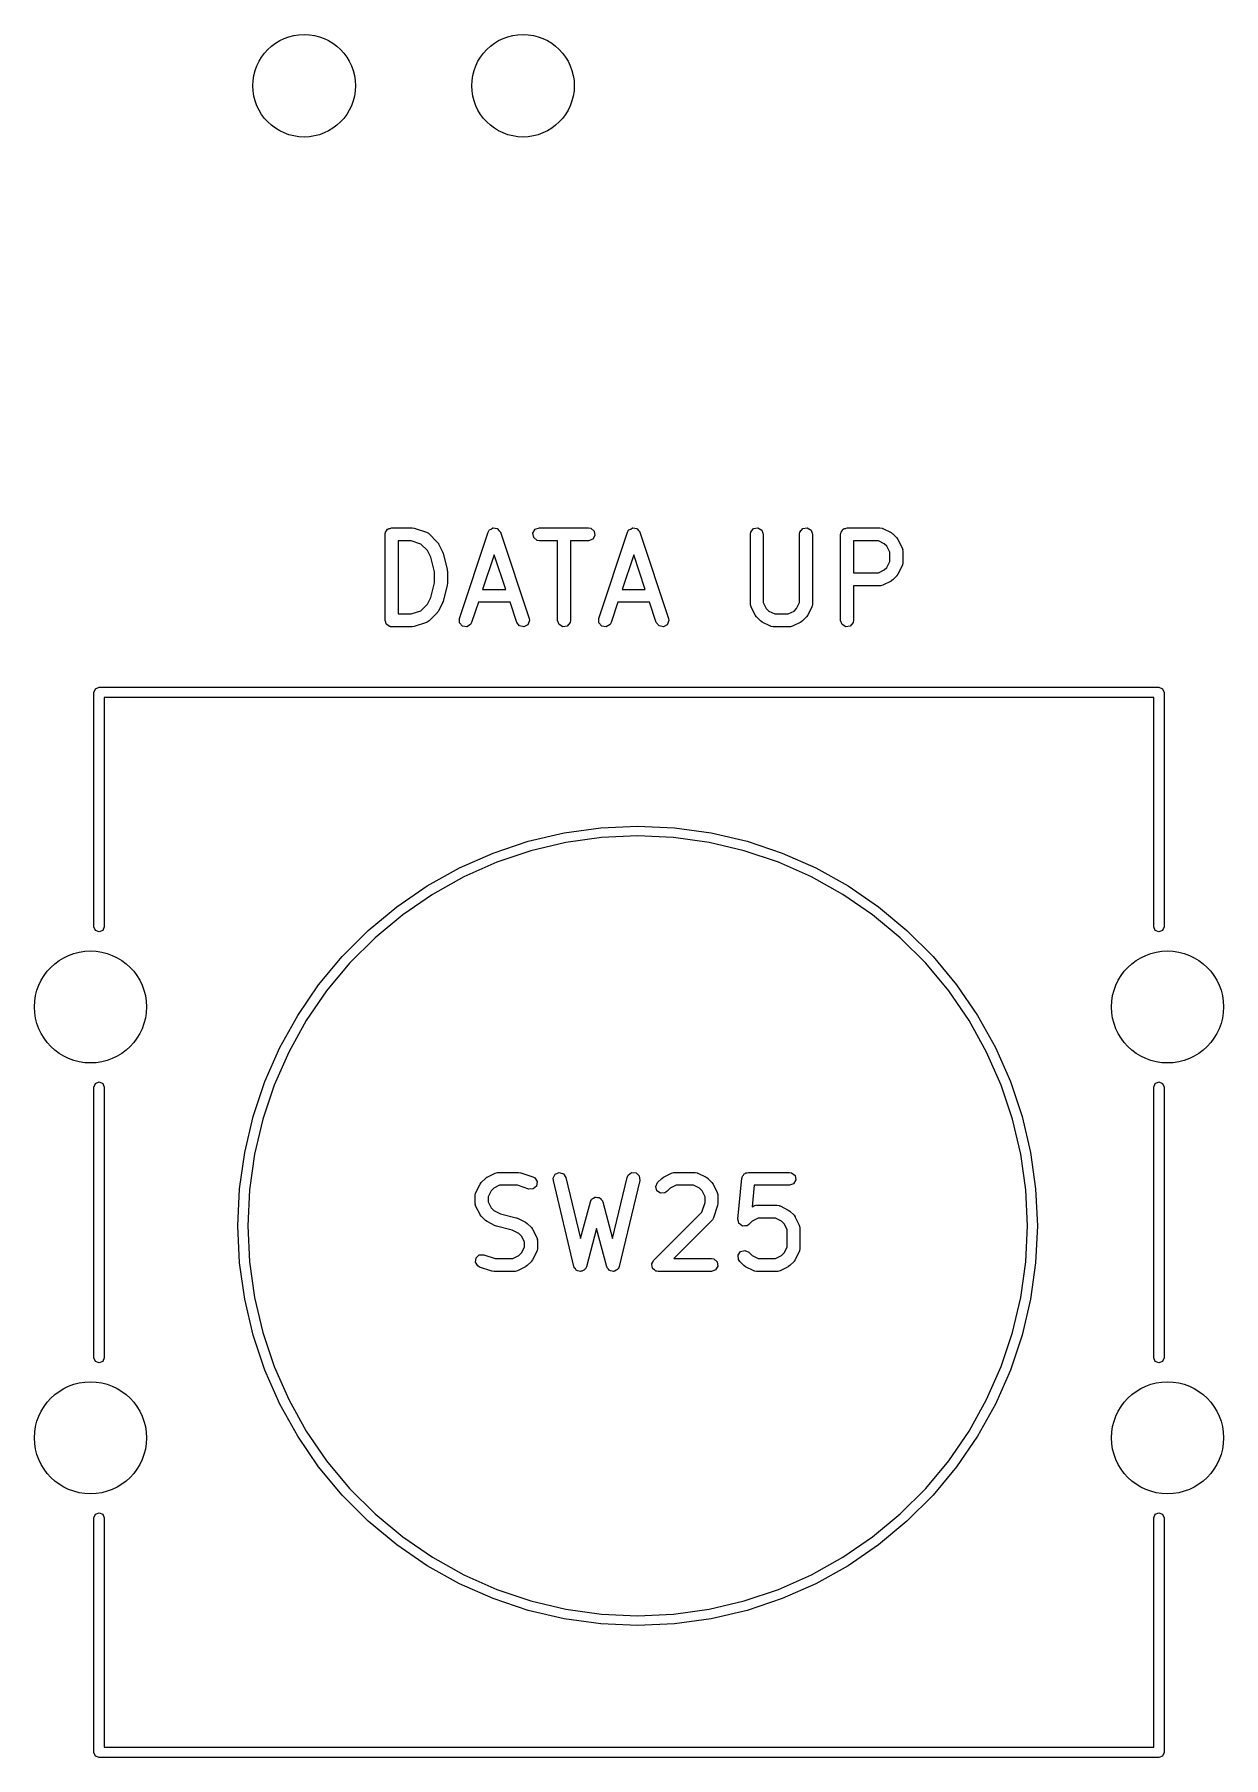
# Model space of a CAD drawing. Extents: x 36 to 247, y -101 to -40.
# Drawn here: x 193.79 to 207.59, y -63.62 to -43.62 of the extents above; entities that cross this region are included whole.
import ezdxf

# ---------------------------------------------------------------- set-up
doc = ezdxf.new("R2010")
doc.units = 0
doc.layers.add('BLACK', color=7, linetype='CONTINUOUS')

msp = doc.modelspace()

# ---------------------------------------------------------------- linework, layer by layer
at = {"layer": 'BLACK', "linetype": 'CONTINUOUS'}
for p, q in [((197.864761, -49.399167), (197.877286, -49.384239)), ((197.877286, -49.384239), (197.887029, -49.367366)), ((197.887029, -49.367366), (197.893387, -49.365051)), ((197.893387, -49.365051), (197.897738, -49.359867)), ((197.897738, -49.359867), (197.916929, -49.356482)), ((197.916929, -49.356482), (197.935238, -49.349819)), ((197.935238, -49.349819), (198.173333, -49.349819)), ((198.173333, -49.349819), (198.195415, -49.353712)), ((198.195415, -49.353712), (198.19705, -49.353668)), ((198.19705, -49.353668), (198.339907, -49.401287)), ((199.054563, -49.401102), (199.066965, -49.378197)), ((199.066965, -49.378197), (199.068805, -49.377066)), ((199.068805, -49.377066), (199.069599, -49.375059)), ((199.069599, -49.375059), (199.09046, -49.363762)), ((199.09046, -49.363762), (199.110678, -49.351342)), ((199.110678, -49.351342), (199.112813, -49.351658)), ((199.112813, -49.351658), (199.114713, -49.35063)), ((199.114713, -49.35063), (199.137957, -49.355387)), ((199.137957, -49.355387), (199.161426, -49.358867)), ((199.161426, -49.358867), (199.162859, -49.360483)), ((199.162859, -49.360483), (199.164974, -49.360916)), ((199.164974, -49.360916), (199.179722, -49.3795)), ((199.179722, -49.3795), (199.195464, -49.397253)), ((199.575663, -49.411795), (199.601315, -49.367366)), ((199.601315, -49.367366), (199.649524, -49.349819)), ((199.649524, -49.349819), (200.220952, -49.349819)), ((200.220952, -49.349819), (200.246604, -49.354342)), ((200.246604, -49.354342), (200.285904, -49.387319)), ((200.285904, -49.387319), (200.294813, -49.437843)), ((200.673611, -49.401102), (200.686013, -49.378197)), ((200.686013, -49.378197), (200.687853, -49.377066)), ((200.687853, -49.377066), (200.688647, -49.375059)), ((200.688647, -49.375059), (200.709508, -49.363762)), ((200.709508, -49.363762), (200.729726, -49.351342)), ((200.729726, -49.351342), (200.731861, -49.351658)), ((200.731861, -49.351658), (200.733761, -49.35063)), ((200.733761, -49.35063), (200.757005, -49.355387)), ((200.757005, -49.355387), (200.780474, -49.358867)), ((200.780474, -49.358867), (200.781907, -49.360483)), ((200.781907, -49.360483), (200.784022, -49.360916)), ((200.784022, -49.360916), (200.79877, -49.3795)), ((200.79877, -49.3795), (200.814512, -49.397253)), ((202.102857, -49.399167), (202.135834, -49.359867)), ((202.135834, -49.359867), (202.186358, -49.350958)), ((202.186358, -49.350958), (202.230787, -49.37661)), ((202.230787, -49.37661), (202.248334, -49.424819)), ((202.674285, -49.399167), (202.707262, -49.359867)), ((202.707262, -49.359867), (202.757786, -49.350958)), ((202.757786, -49.350958), (202.802215, -49.37661)), ((202.802215, -49.37661), (202.819762, -49.424819)), ((203.150476, -49.399167), (203.163001, -49.384239)), ((203.163001, -49.384239), (203.172744, -49.367366)), ((203.172744, -49.367366), (203.179102, -49.365051)), ((203.179102, -49.365051), (203.183453, -49.359867)), ((203.183453, -49.359867), (203.202644, -49.356482)), ((203.202644, -49.356482), (203.220953, -49.349819)), ((203.220953, -49.349819), (203.601905, -49.349819)), ((203.601905, -49.349819), (203.627557, -49.354342)), ((203.627557, -49.354342), (203.630992, -49.357224)), ((203.630992, -49.357224), (203.635446, -49.357737)), ((203.635446, -49.357737), (203.730684, -49.405356)), ((197.860238, -49.424819), (197.861955, -49.415077)), ((197.860238, -50.424819), (197.860238, -49.424819)), ((197.861377, -49.411795), (197.863043, -49.408909)), ((197.861955, -49.415077), (197.861377, -49.411795)), ((197.863043, -49.408909), (197.864761, -49.399167)), ((198.161163, -49.499819), (198.010238, -49.499819)), ((198.010238, -49.499819), (198.010238, -50.349819)), ((198.275676, -49.53799), (198.161163, -49.499819)), ((198.349789, -49.612103), (198.275676, -49.53799)), ((198.339907, -49.401287), (198.362812, -49.413689)), ((198.362812, -49.413689), (198.365159, -49.41751)), ((198.365159, -49.41751), (198.369223, -49.419405)), ((198.369223, -49.419405), (198.464461, -49.514643)), ((198.464461, -49.514643), (198.477323, -49.533011)), ((198.477323, -49.533011), (198.47851, -49.534135)), ((198.47851, -49.534135), (198.526129, -49.629373)), ((198.72123, -50.401102), (199.054563, -49.401102)), ((199.195464, -49.397253), (199.195522, -49.39941)), ((199.195522, -49.39941), (199.196865, -49.401102)), ((199.196865, -49.401102), (199.530198, -50.401102)), ((199.584572, -49.462319), (199.575663, -49.411795)), ((199.623872, -49.495296), (199.584572, -49.462319)), ((199.649524, -49.499819), (199.623872, -49.495296)), ((199.860238, -49.499819), (199.649524, -49.499819)), ((199.860238, -50.424819), (199.860238, -49.499819)), ((200.220952, -49.499819), (200.010238, -49.499819)), ((200.010238, -49.499819), (200.010238, -50.424819)), ((200.269161, -49.482272), (200.220952, -49.499819)), ((200.294813, -49.437843), (200.269161, -49.482272)), ((200.340278, -50.401102), (200.673611, -49.401102)), ((200.814512, -49.397253), (200.81457, -49.39941)), ((200.81457, -49.39941), (200.815913, -49.401102)), ((200.815913, -49.401102), (201.149246, -50.401102)), ((202.098334, -49.424819), (202.102857, -49.399167)), ((202.098334, -50.234342), (202.098334, -49.424819)), ((202.248334, -49.424819), (202.248334, -50.216637)), ((202.669762, -49.424819), (202.674285, -49.399167)), ((202.669762, -50.216637), (202.669762, -49.424819)), ((202.819762, -49.424819), (202.819762, -50.234342)), ((203.145953, -49.424819), (203.14767, -49.415077)), ((203.145953, -50.424819), (203.145953, -49.424819)), ((203.147092, -49.411795), (203.148758, -49.408909)), ((203.14767, -49.415077), (203.147092, -49.411795)), ((203.148758, -49.408909), (203.150476, -49.399167)), ((203.5842, -49.499819), (203.295953, -49.499819)), ((203.295953, -49.499819), (203.295953, -49.873628)), ((203.652716, -49.534077), (203.5842, -49.499819)), ((203.683123, -49.564484), (203.652716, -49.534077)), ((203.717381, -49.633), (203.683123, -49.564484)), ((203.730684, -49.405356), (203.748694, -49.418714)), ((203.748694, -49.418714), (203.750176, -49.419405)), ((203.750176, -49.419405), (203.797795, -49.467024)), ((203.797795, -49.467024), (203.810654, -49.48539)), ((203.810654, -49.48539), (203.811844, -49.486516)), ((203.811844, -49.486516), (203.859463, -49.581754)), ((203.859463, -49.581754), (203.866889, -49.60672)), ((198.388282, -49.68909), (198.349789, -49.612103)), ((198.431666, -49.862624), (198.388282, -49.68909)), ((198.526129, -49.629373), (198.529819, -49.641779)), ((198.529819, -49.641779), (198.531808, -49.644724)), ((198.531808, -49.644724), (198.579427, -49.8352)), ((199.125714, -49.661989), (198.991676, -50.064104)), ((199.259752, -50.064104), (199.125714, -49.661989)), ((200.744762, -49.661989), (200.610724, -50.064104)), ((200.8788, -50.064104), (200.744762, -49.661989)), ((203.683123, -49.808963), (203.717381, -49.740447)), ((203.717381, -49.740447), (203.717381, -49.633)), ((203.859975, -49.787239), (203.859463, -49.791693)), ((203.862858, -49.783804), (203.859975, -49.787239)), ((203.867381, -49.758152), (203.862858, -49.783804)), ((203.866889, -49.60672), (203.865847, -49.611081)), ((203.865847, -49.611081), (203.867381, -49.615295)), ((203.867381, -49.615295), (203.867381, -49.758152)), ((198.388282, -50.160547), (198.431666, -49.987013)), ((198.431666, -49.987013), (198.431666, -49.862624)), ((198.579427, -49.8352), (198.58048, -49.850132)), ((198.58048, -49.850132), (198.581666, -49.85339)), ((198.581666, -49.85339), (198.581666, -49.996247)), ((203.295953, -49.873628), (203.5842, -49.873628)), ((203.5842, -49.873628), (203.652716, -49.83937)), ((203.730684, -49.968091), (203.635446, -50.01571)), ((203.652716, -49.83937), (203.683123, -49.808963)), ((203.731809, -49.966901), (203.730684, -49.968091)), ((203.750176, -49.954042), (203.731809, -49.966901)), ((203.797795, -49.906423), (203.750176, -49.954042)), ((203.798486, -49.904941), (203.797795, -49.906423)), ((203.811844, -49.886931), (203.798486, -49.904941)), ((203.859463, -49.791693), (203.811844, -49.886931)), ((198.349788, -50.237534), (198.388282, -50.160547)), ((198.579427, -50.014437), (198.531808, -50.204913)), ((198.581666, -49.996247), (198.579066, -50.010988)), ((198.579066, -50.010988), (198.579427, -50.014437)), ((198.991676, -50.064104), (199.259752, -50.064104)), ((200.610724, -50.064104), (200.8788, -50.064104)), ((203.601905, -50.023628), (203.295953, -50.023628)), ((203.295953, -50.023628), (203.295953, -50.424819)), ((203.606118, -50.022094), (203.601905, -50.023628)), ((203.610479, -50.023136), (203.606118, -50.022094)), ((203.635446, -50.01571), (203.610479, -50.023136)), ((198.010238, -50.349819), (198.161163, -50.349819)), ((198.161163, -50.349819), (198.275676, -50.311647)), ((198.275676, -50.311647), (198.349788, -50.237534)), ((198.464462, -50.334993), (198.369223, -50.430233)), ((198.465153, -50.33351), (198.464462, -50.334993)), ((198.47851, -50.315502), (198.465153, -50.33351)), ((198.526129, -50.220264), (198.47851, -50.315502)), ((198.526535, -50.216735), (198.526129, -50.220264)), ((198.531808, -50.204913), (198.526535, -50.216735)), ((198.941676, -50.214104), (198.863532, -50.448536)), ((199.309752, -50.214104), (198.941676, -50.214104)), ((199.387896, -50.448536), (199.309752, -50.214104)), ((200.560724, -50.214104), (200.48258, -50.448536)), ((200.9288, -50.214104), (200.560724, -50.214104)), ((201.006944, -50.448536), (200.9288, -50.214104)), ((202.099867, -50.238555), (202.098334, -50.234342)), ((202.098826, -50.242916), (202.099867, -50.238555)), ((202.106252, -50.267883), (202.098826, -50.242916)), ((202.153871, -50.363121), (202.106252, -50.267883)), ((202.155059, -50.364246), (202.153871, -50.363121)), ((202.167919, -50.382612), (202.155059, -50.364246)), ((202.215538, -50.430232), (202.167919, -50.382612)), ((202.248334, -50.216637), (202.282592, -50.285153)), ((202.282592, -50.285153), (202.312999, -50.315561)), ((202.312999, -50.315561), (202.381515, -50.349819)), ((202.381515, -50.349819), (202.536581, -50.349819)), ((202.536581, -50.349819), (202.605096, -50.315561)), ((202.605096, -50.315561), (202.635503, -50.285153)), ((202.635503, -50.285153), (202.669762, -50.216637)), ((202.750176, -50.382613), (202.702558, -50.430232)), ((202.750866, -50.381131), (202.750176, -50.382613)), ((202.764225, -50.363121), (202.750866, -50.381131)), ((202.811844, -50.267883), (202.764225, -50.363121)), ((202.812356, -50.263429), (202.811844, -50.267883)), ((202.815239, -50.259994), (202.812356, -50.263429)), ((202.819762, -50.234342), (202.815239, -50.259994)), ((197.866901, -50.443127), (197.860238, -50.424819)), ((197.870286, -50.462319), (197.866901, -50.443127)), ((197.87547, -50.466669), (197.870286, -50.462319)), ((197.877785, -50.473028), (197.87547, -50.466669)), ((197.894658, -50.48277), (197.877785, -50.473028)), ((197.909586, -50.495296), (197.894658, -50.48277)), ((197.919328, -50.497013), (197.909586, -50.495296)), ((197.922214, -50.49868), (197.919328, -50.497013)), ((197.925496, -50.498101), (197.922214, -50.49868)), ((197.935238, -50.499819), (197.925496, -50.498101)), ((198.173333, -50.499819), (197.935238, -50.499819)), ((198.174871, -50.499258), (198.173333, -50.499819)), ((198.19705, -50.49597), (198.174871, -50.499258)), ((198.339907, -50.448351), (198.19705, -50.49597)), ((198.343419, -50.445563), (198.339907, -50.448351)), ((198.347886, -50.445173), (198.343419, -50.445563)), ((198.369223, -50.430233), (198.347886, -50.445173)), ((198.722631, -50.452386), (198.72123, -50.401102)), ((198.756668, -50.490771), (198.722631, -50.452386)), ((198.807417, -50.498296), (198.756668, -50.490771)), ((198.851129, -50.471441), (198.807417, -50.498296)), ((198.863532, -50.448536), (198.851129, -50.471441)), ((199.419787, -50.488722), (199.387896, -50.448536)), ((199.470048, -50.499008), (199.419787, -50.488722)), ((199.515162, -50.474579), (199.470048, -50.499008)), ((199.534019, -50.426867), (199.515162, -50.474579)), ((199.530198, -50.401102), (199.534019, -50.426867)), ((199.877785, -50.473028), (199.860238, -50.424819)), ((199.922214, -50.49868), (199.877785, -50.473028)), ((199.972738, -50.489771), (199.922214, -50.49868)), ((200.005715, -50.450471), (199.972738, -50.489771)), ((200.010238, -50.424819), (200.005715, -50.450471)), ((200.341679, -50.452386), (200.340278, -50.401102)), ((200.375716, -50.490771), (200.341679, -50.452386)), ((200.426465, -50.498296), (200.375716, -50.490771)), ((200.470177, -50.471441), (200.426465, -50.498296)), ((200.48258, -50.448536), (200.470177, -50.471441)), ((201.038835, -50.488722), (201.006944, -50.448536)), ((201.089096, -50.499008), (201.038835, -50.488722)), ((201.13421, -50.474579), (201.089096, -50.499008)), ((201.153067, -50.426867), (201.13421, -50.474579)), ((201.149246, -50.401102), (201.153067, -50.426867)), ((202.217019, -50.430922), (202.215538, -50.430232)), ((202.235031, -50.444282), (202.217019, -50.430922)), ((202.330269, -50.491901), (202.235031, -50.444282)), ((202.334722, -50.492413), (202.330269, -50.491901)), ((202.338158, -50.495296), (202.334722, -50.492413)), ((202.36381, -50.499819), (202.338158, -50.495296)), ((202.554286, -50.499819), (202.36381, -50.499819)), ((202.558499, -50.498285), (202.554286, -50.499819)), ((202.56286, -50.499327), (202.558499, -50.498285)), ((202.587827, -50.491901), (202.56286, -50.499327)), ((202.683065, -50.444282), (202.587827, -50.491901)), ((202.684189, -50.443094), (202.683065, -50.444282)), ((202.702558, -50.430232), (202.684189, -50.443094)), ((203.1635, -50.473028), (203.145953, -50.424819)), ((203.207929, -50.49868), (203.1635, -50.473028)), ((203.258453, -50.489771), (203.207929, -50.49868)), ((203.29143, -50.450471), (203.258453, -50.489771)), ((203.295953, -50.424819), (203.29143, -50.450471)), ((194.48, -51.26), (194.497574, -51.217574)), ((194.48, -53.98), (194.48, -51.26)), ((194.497574, -51.217574), (194.54, -51.2)), ((194.54, -51.2), (206.84, -51.2)), ((206.78, -51.32), (194.6, -51.32)), ((194.6, -51.32), (194.6, -53.98)), ((206.78, -53.98), (206.78, -51.32)), ((206.84, -51.2), (206.882426, -51.217574)), ((206.882426, -51.217574), (206.9, -51.26)), ((206.9, -51.26), (206.9, -53.98)), ((199.520464, -52.988043), (199.937577, -52.889939)), ((199.937577, -52.889939), (200.361962, -52.830739)), ((200.372589, -52.945421), (199.95874, -53.003151)), ((200.361962, -52.830739), (200.79, -52.81095)), ((200.79, -52.926123), (200.372589, -52.945421)), ((200.79, -52.81095), (201.218038, -52.830739)), ((201.207411, -52.945421), (200.79, -52.926123)), ((201.62126, -53.003151), (201.207411, -52.945421)), ((201.218038, -52.830739), (201.642423, -52.889939)), ((201.642423, -52.889939), (202.059536, -52.988043)), ((198.722197, -53.297293), (199.114182, -53.124215)), ((199.114182, -53.124215), (199.520464, -52.988043)), ((199.551982, -53.098819), (199.155787, -53.23161)), ((199.95874, -53.003151), (199.551982, -53.098819)), ((202.028018, -53.098819), (201.62126, -53.003151)), ((202.424213, -53.23161), (202.028018, -53.098819)), ((202.059536, -52.988043), (202.465818, -53.124215)), ((202.465818, -53.124215), (202.857803, -53.297293)), ((198.347855, -53.5058), (198.722197, -53.297293)), ((199.155787, -53.23161), (198.773535, -53.400391)), ((202.806465, -53.400391), (202.424213, -53.23161)), ((202.857803, -53.297293), (203.232145, -53.5058)), ((197.994348, -53.747958), (198.347855, -53.5058)), ((198.773535, -53.400391), (198.408486, -53.603722)), ((203.171514, -53.603722), (202.806465, -53.400391)), ((203.232145, -53.5058), (203.585652, -53.747958)), ((197.664692, -54.021701), (197.994348, -53.747958)), ((198.408486, -53.603722), (198.063755, -53.839868)), ((203.516245, -53.839868), (203.171514, -53.603722)), ((203.585652, -53.747958), (203.915308, -54.021701)), ((194.497574, -54.022426), (194.48, -53.98)), ((194.6, -53.98), (194.582426, -54.022426)), ((198.063755, -53.839868), (197.742284, -54.106815)), ((203.837716, -54.106815), (203.516245, -53.839868)), ((206.797574, -54.022426), (206.78, -53.98)), ((206.9, -53.98), (206.882426, -54.022426)), ((194.54, -54.04), (194.497574, -54.022426)), ((194.582426, -54.022426), (194.54, -54.04)), ((197.361701, -54.324692), (197.664692, -54.021701)), ((197.742284, -54.106815), (197.446815, -54.402284)), ((204.133185, -54.402284), (203.837716, -54.106815)), ((203.915308, -54.021701), (204.218299, -54.324692)), ((206.84, -54.04), (206.797574, -54.022426)), ((206.882426, -54.022426), (206.84, -54.04)), ((197.087958, -54.654348), (197.361701, -54.324692)), ((204.218299, -54.324692), (204.492042, -54.654348)), ((197.446815, -54.402284), (197.179868, -54.723755)), ((204.400132, -54.723755), (204.133185, -54.402284)), ((196.8458, -55.007855), (197.087958, -54.654348)), ((197.179868, -54.723755), (196.943722, -55.068486)), ((204.636278, -55.068486), (204.400132, -54.723755)), ((204.492042, -54.654348), (204.7342, -55.007855)), ((196.637293, -55.382197), (196.8458, -55.007855)), ((196.943722, -55.068486), (196.740391, -55.433535)), ((204.839609, -55.433535), (204.636278, -55.068486)), ((204.7342, -55.007855), (204.942707, -55.382197)), ((196.464215, -55.774182), (196.637293, -55.382197)), ((204.942707, -55.382197), (205.115785, -55.774182)), ((196.740391, -55.433535), (196.57161, -55.815787)), ((205.00839, -55.815787), (204.839609, -55.433535)), ((194.497574, -55.797574), (194.54, -55.78)), ((194.54, -55.78), (194.582426, -55.797574)), ((196.328043, -56.180464), (196.464215, -55.774182)), ((205.115785, -55.774182), (205.251957, -56.180464)), ((206.797574, -55.797574), (206.84, -55.78)), ((206.84, -55.78), (206.882426, -55.797574)), ((194.48, -55.84), (194.497574, -55.797574)), ((194.48, -58.98), (194.48, -55.84)), ((194.582426, -55.797574), (194.6, -55.84)), ((194.6, -55.84), (194.6, -58.98)), ((196.57161, -55.815787), (196.438819, -56.211982)), ((205.141181, -56.211982), (205.00839, -55.815787)), ((206.78, -55.84), (206.797574, -55.797574)), ((206.78, -58.98), (206.78, -55.84)), ((206.882426, -55.797574), (206.9, -55.84)), ((206.9, -55.84), (206.9, -58.98)), ((196.229939, -56.597577), (196.328043, -56.180464)), ((205.251957, -56.180464), (205.350061, -56.597577)), ((196.438819, -56.211982), (196.343151, -56.61874)), ((205.236849, -56.61874), (205.141181, -56.211982)), ((196.170739, -57.021962), (196.229939, -56.597577)), ((196.343151, -56.61874), (196.285421, -57.032589)), ((205.294579, -57.032589), (205.236849, -56.61874)), ((205.350061, -56.597577), (205.409261, -57.021962)), ((198.913394, -57.061754), (198.961013, -56.966516)), ((198.961013, -56.966516), (198.974371, -56.948505)), ((198.974371, -56.948505), (198.975062, -56.947024)), ((198.975062, -56.947024), (199.022681, -56.899405)), ((199.022681, -56.899405), (199.041047, -56.886545)), ((199.041047, -56.886545), (199.042173, -56.885356)), ((199.042173, -56.885356), (199.137411, -56.837737)), ((199.188657, -56.979819), (199.120141, -57.014077)), ((199.137411, -56.837737), (199.162377, -56.830311)), ((199.162377, -56.830311), (199.166738, -56.831352)), ((199.166738, -56.831352), (199.170952, -56.829819)), ((199.170952, -56.829819), (199.409047, -56.829819)), ((199.396877, -56.979819), (199.188657, -56.979819)), ((199.528186, -57.023589), (199.396877, -56.979819)), ((199.409047, -56.829819), (199.431129, -56.833712)), ((199.431129, -56.833712), (199.432764, -56.833668)), ((199.432764, -56.833668), (199.575621, -56.881287)), ((199.575621, -56.881287), (199.598526, -56.893689)), ((199.598526, -56.893689), (199.625381, -56.937402)), ((199.625381, -56.937402), (199.617856, -56.98815)), ((199.810736, -56.896188), (199.833714, -56.850319)), ((199.812278, -56.922191), (199.810736, -56.896188)), ((200.050373, -57.922191), (199.812278, -56.922191)), ((199.833714, -56.850319), (199.8808, -56.82995)), ((199.8808, -56.82995), (199.929962, -56.844614)), ((199.929962, -56.844614), (199.958198, -56.887447)), ((199.958198, -56.887447), (200.127449, -57.598303)), ((200.500168, -57.598303), (200.669421, -56.887448)), ((200.815341, -56.922191), (200.577245, -57.922191)), ((200.669421, -56.887448), (200.679762, -56.863541)), ((200.679762, -56.863541), (200.720945, -56.832948)), ((200.720945, -56.832948), (200.772159, -56.835983)), ((200.772159, -56.835983), (200.809438, -56.871228)), ((200.809438, -56.871228), (200.815341, -56.922191)), ((201.001, -56.993521), (201.022681, -56.947024)), ((201.022681, -56.947024), (201.0703, -56.899405)), ((201.0703, -56.899405), (201.088666, -56.886545)), ((201.088666, -56.886545), (201.089792, -56.885356)), ((201.089792, -56.885356), (201.18503, -56.837737)), ((201.236276, -56.979819), (201.16776, -57.014077)), ((201.18503, -56.837737), (201.209996, -56.830311)), ((201.209996, -56.830311), (201.214357, -56.831352)), ((201.214357, -56.831352), (201.218571, -56.829819)), ((201.218571, -56.829819), (201.456666, -56.829819)), ((201.438961, -56.979819), (201.236276, -56.979819)), ((201.507477, -57.014077), (201.438961, -56.979819)), ((201.456666, -56.829819), (201.482318, -56.834342)), ((201.482318, -56.834342), (201.485753, -56.837224)), ((201.485753, -56.837224), (201.490207, -56.837737)), ((201.490207, -56.837737), (201.585445, -56.885356)), ((201.585445, -56.885356), (201.603455, -56.898714)), ((201.603455, -56.898714), (201.604937, -56.899405)), ((201.604937, -56.899405), (201.652556, -56.947024)), ((201.652556, -56.947024), (201.665415, -56.96539)), ((201.665415, -56.96539), (201.666605, -56.966516)), ((201.666605, -56.966516), (201.714224, -57.061754)), ((201.953467, -57.373546), (202.001086, -56.897356)), ((202.001086, -56.897356), (202.00216, -56.893537)), ((202.001853, -56.891795), (202.003407, -56.889102)), ((202.00216, -56.893537), (202.001853, -56.891795)), ((202.003407, -56.889102), (202.008139, -56.872282)), ((202.008139, -56.872282), (202.019541, -56.861159)), ((202.019541, -56.861159), (202.027505, -56.847366)), ((202.027505, -56.847366), (202.037356, -56.84378)), ((202.037356, -56.84378), (202.044863, -56.836458)), ((202.044863, -56.836458), (202.060746, -56.835266)), ((202.060746, -56.835266), (202.075714, -56.829819)), ((202.075714, -56.829819), (202.551904, -56.829819)), ((202.143588, -56.979819), (202.118769, -57.228009)), ((202.551904, -56.979819), (202.143588, -56.979819)), ((202.551904, -56.829819), (202.577556, -56.834342)), ((202.600113, -56.962272), (202.551904, -56.979819)), ((202.577556, -56.834342), (202.616856, -56.867319)), ((202.625765, -56.917843), (202.600113, -56.962272)), ((202.616856, -56.867319), (202.625765, -56.917843)), ((196.15095, -57.45), (196.170739, -57.021962)), ((196.285421, -57.032589), (196.266123, -57.45)), ((198.905476, -57.095295), (198.909999, -57.069643)), ((198.905476, -57.190533), (198.905476, -57.095295)), ((198.909999, -57.069643), (198.912881, -57.066207)), ((198.912881, -57.066207), (198.913394, -57.061754)), ((199.089734, -57.044484), (199.055476, -57.113)), ((199.055476, -57.113), (199.055476, -57.172828)), ((199.055476, -57.172828), (199.089734, -57.241344)), ((199.120141, -57.014077), (199.089734, -57.044484)), ((199.57947, -57.022188), (199.528186, -57.023589)), ((199.617856, -56.98815), (199.57947, -57.022188)), ((200.127449, -57.598303), (200.241341, -57.171208)), ((200.241341, -57.171208), (200.252321, -57.147588)), ((200.252321, -57.147588), (200.257934, -57.143647)), ((200.257934, -57.143647), (200.26084, -57.137436)), ((200.26084, -57.137436), (200.278431, -57.129258)), ((200.278431, -57.129258), (200.294311, -57.118111)), ((200.294311, -57.118111), (200.301143, -57.1187)), ((200.301143, -57.1187), (200.307362, -57.11581)), ((200.307362, -57.11581), (200.326091, -57.120852)), ((200.326091, -57.120852), (200.345425, -57.122521)), ((200.345425, -57.122521), (200.350281, -57.127365)), ((200.350281, -57.127365), (200.3569, -57.129148)), ((200.3569, -57.129148), (200.368006, -57.145049)), ((200.368006, -57.145049), (200.381744, -57.158755)), ((200.381744, -57.158755), (200.382349, -57.165585)), ((200.382349, -57.165585), (200.386277, -57.171208)), ((200.386277, -57.171208), (200.500168, -57.598303)), ((201.014277, -57.043075), (201.001, -56.993521)), ((201.056303, -57.072502), (201.014277, -57.043075)), ((201.10741, -57.06803), (201.056303, -57.072502)), ((201.128747, -57.05309), (201.10741, -57.06803)), ((201.16776, -57.014077), (201.128747, -57.05309)), ((201.537884, -57.044484), (201.507477, -57.014077)), ((201.53397, -57.292876), (201.572142, -57.178363)), ((201.572142, -57.113), (201.537884, -57.044484)), ((201.572142, -57.178363), (201.572142, -57.113)), ((201.714224, -57.061754), (201.72165, -57.08672)), ((201.72165, -57.08672), (201.720608, -57.091081)), ((201.720608, -57.091081), (201.722142, -57.095295)), ((201.722142, -57.095295), (201.722142, -57.190533)), ((205.313877, -57.45), (205.294579, -57.032589)), ((205.409261, -57.021962), (205.42905, -57.45)), ((198.907009, -57.194746), (198.905476, -57.190533)), ((198.905968, -57.199107), (198.907009, -57.194746)), ((198.913394, -57.224074), (198.905968, -57.199107)), ((198.961013, -57.319312), (198.913394, -57.224074)), ((198.962202, -57.320437), (198.961013, -57.319312)), ((198.975062, -57.338804), (198.962202, -57.320437)), ((199.022681, -57.386423), (198.975062, -57.338804)), ((199.089734, -57.241344), (199.120141, -57.271751)), ((199.120141, -57.271751), (199.197128, -57.310244)), ((199.197128, -57.310244), (199.379618, -57.355867)), ((199.379618, -57.355867), (199.39144, -57.361139)), ((199.39144, -57.361139), (199.394969, -57.361546)), ((199.394969, -57.361546), (199.490207, -57.409165)), ((200.975062, -57.851786), (201.53397, -57.292876)), ((201.654451, -57.382358), (201.652556, -57.386423)), ((201.658271, -57.380012), (201.654451, -57.382358)), ((201.670674, -57.357107), (201.658271, -57.380012)), ((201.718293, -57.214251), (201.670674, -57.357107)), ((201.722142, -57.190533), (201.718248, -57.212615)), ((201.718248, -57.212615), (201.718293, -57.214251)), ((201.953381, -57.374473), (201.953589, -57.374026)), ((201.959907, -57.398832), (201.953381, -57.374473)), ((201.953589, -57.374026), (201.953467, -57.373546)), ((202.118769, -57.228009), (202.137411, -57.218689)), ((202.188657, -57.360771), (202.120141, -57.395029)), ((202.137411, -57.218689), (202.162377, -57.211263)), ((202.162377, -57.211263), (202.166738, -57.212304)), ((202.166738, -57.212304), (202.170952, -57.210771)), ((202.170952, -57.210771), (202.409047, -57.210771)), ((202.391342, -57.360771), (202.188657, -57.360771)), ((202.459858, -57.395029), (202.391342, -57.360771)), ((202.409047, -57.210771), (202.434699, -57.215294)), ((202.434699, -57.215294), (202.438134, -57.218176)), ((202.438134, -57.218176), (202.442588, -57.218689)), ((202.442588, -57.218689), (202.537826, -57.266308)), ((202.537826, -57.266308), (202.555836, -57.279666)), ((202.555836, -57.279666), (202.557318, -57.280357)), ((202.557318, -57.280357), (202.604937, -57.327976)), ((202.604937, -57.327976), (202.617796, -57.346342)), ((202.617796, -57.346342), (202.618986, -57.347468)), ((202.618986, -57.347468), (202.666605, -57.442706)), ((196.170739, -57.878038), (196.15095, -57.45)), ((196.266123, -57.45), (196.285421, -57.867411)), ((199.024162, -57.387114), (199.022681, -57.386423)), ((199.042173, -57.400472), (199.024162, -57.387114)), ((199.137411, -57.448091), (199.042173, -57.400472)), ((199.140939, -57.448497), (199.137411, -57.448091)), ((199.152762, -57.45377), (199.140939, -57.448497)), ((199.335252, -57.499392), (199.152762, -57.45377)), ((199.412239, -57.537886), (199.335252, -57.499392)), ((199.442646, -57.568293), (199.412239, -57.537886)), ((199.476904, -57.636809), (199.442646, -57.568293)), ((199.490207, -57.409165), (199.508217, -57.422523)), ((199.508217, -57.422523), (199.509699, -57.423214)), ((199.509699, -57.423214), (199.557318, -57.470833)), ((199.557318, -57.470833), (199.570177, -57.489199)), ((199.570177, -57.489199), (199.571367, -57.490325)), ((199.571367, -57.490325), (199.618986, -57.585563)), ((199.618986, -57.585563), (199.626412, -57.610529)), ((200.313808, -57.481613), (200.195801, -57.924144)), ((200.431817, -57.924144), (200.313808, -57.481613)), ((201.652556, -57.386423), (201.209161, -57.829819)), ((201.96613, -57.423262), (201.959907, -57.398832)), ((201.96653, -57.423549), (201.96613, -57.423262)), ((201.966658, -57.424027), (201.96653, -57.423549)), ((201.987292, -57.438475), (201.966658, -57.424027)), ((202.007786, -57.453208), (201.987292, -57.438475)), ((202.008279, -57.45317), (202.007786, -57.453208)), ((202.008684, -57.453454), (202.008279, -57.45317)), ((202.033787, -57.451257), (202.008684, -57.453454)), ((202.058946, -57.44937), (202.033787, -57.451257)), ((202.059299, -57.449024), (202.058946, -57.44937)), ((202.059791, -57.448982), (202.059299, -57.449024)), ((202.081128, -57.434042), (202.059791, -57.448982)), ((202.120141, -57.395029), (202.081128, -57.434042)), ((202.490265, -57.425436), (202.459858, -57.395029)), ((202.524523, -57.493952), (202.490265, -57.425436)), ((202.524523, -57.696637), (202.524523, -57.493952)), ((202.666605, -57.442706), (202.674031, -57.467672)), ((202.674031, -57.467672), (202.672989, -57.472033)), ((202.672989, -57.472033), (202.674523, -57.476247)), ((202.674523, -57.476247), (202.674523, -57.714342)), ((205.294579, -57.867411), (205.313877, -57.45)), ((205.42905, -57.45), (205.409261, -57.878038)), ((199.412238, -57.795561), (199.442645, -57.765153)), ((199.442645, -57.765153), (199.476904, -57.696637)), ((199.476904, -57.696637), (199.476904, -57.636809)), ((199.618986, -57.747883), (199.571367, -57.843121)), ((199.619498, -57.743429), (199.618986, -57.747883)), ((199.622381, -57.739994), (199.619498, -57.743429)), ((199.626904, -57.714342), (199.622381, -57.739994)), ((199.626412, -57.610529), (199.62537, -57.61489)), ((199.62537, -57.61489), (199.626904, -57.619104)), ((199.626904, -57.619104), (199.626904, -57.714342)), ((201.955651, -57.790168), (201.985077, -57.748143)), ((201.985077, -57.748143), (202.034632, -57.734866)), ((202.034632, -57.734866), (202.081129, -57.756548)), ((202.081129, -57.756548), (202.120141, -57.795561)), ((202.459857, -57.795561), (202.490264, -57.765153)), ((202.490264, -57.765153), (202.524523, -57.696637)), ((202.666605, -57.747883), (202.618986, -57.843121)), ((202.667117, -57.743429), (202.666605, -57.747883)), ((202.67, -57.739994), (202.667117, -57.743429)), ((202.674523, -57.714342), (202.67, -57.739994)), ((196.229939, -58.302423), (196.170739, -57.878038)), ((196.285421, -57.867411), (196.343151, -58.28126)), ((198.906999, -57.872236), (198.914524, -57.821487)), ((198.933854, -57.915948), (198.906999, -57.872236)), ((198.914524, -57.821487), (198.952909, -57.78745)), ((198.956759, -57.928351), (198.933854, -57.915948)), ((198.952909, -57.78745), (199.004193, -57.786049)), ((199.099615, -57.97597), (198.956759, -57.928351)), ((199.004193, -57.786049), (199.135503, -57.829819)), ((199.10125, -57.975925), (199.099615, -57.97597)), ((199.123333, -57.979819), (199.10125, -57.975925)), ((199.361428, -57.979819), (199.123333, -57.979819)), ((199.135503, -57.829819), (199.343723, -57.829819)), ((199.343723, -57.829819), (199.412238, -57.795561)), ((199.365641, -57.978285), (199.361428, -57.979819)), ((199.370002, -57.979327), (199.365641, -57.978285)), ((199.394969, -57.971901), (199.370002, -57.979327)), ((199.490207, -57.924282), (199.394969, -57.971901)), ((199.491331, -57.923094), (199.490207, -57.924282)), ((199.5097, -57.910232), (199.491331, -57.923094)), ((199.557318, -57.862613), (199.5097, -57.910232)), ((199.558008, -57.861131), (199.557318, -57.862613)), ((199.571367, -57.843121), (199.558008, -57.861131)), ((200.054702, -57.928759), (200.050373, -57.922191)), ((200.055398, -57.936597), (200.054702, -57.928759)), ((200.068458, -57.949626), (200.055398, -57.936597)), ((200.078609, -57.965024), (200.068458, -57.949626)), ((200.086147, -57.967272), (200.078609, -57.965024)), ((200.091718, -57.97283), (200.086147, -57.967272)), ((200.110094, -57.974415), (200.091718, -57.97283)), ((200.127771, -57.979688), (200.110094, -57.974415)), ((200.134993, -57.976563), (200.127771, -57.979688)), ((200.142831, -57.97724), (200.134993, -57.976563)), ((200.157927, -57.966642), (200.142831, -57.97724)), ((200.174857, -57.959319), (200.157927, -57.966642)), ((200.17838, -57.952284), (200.174857, -57.959319)), ((200.184821, -57.947764), (200.17838, -57.952284)), ((200.195801, -57.924144), (200.184821, -57.947764)), ((200.436322, -57.930595), (200.431817, -57.924144)), ((200.437228, -57.93841), (200.436322, -57.930595)), ((200.450633, -57.951083), (200.437228, -57.93841)), ((200.461194, -57.966204), (200.450633, -57.951083)), ((200.468788, -57.968248), (200.461194, -57.966204)), ((200.474507, -57.973655), (200.468788, -57.968248)), ((200.49292, -57.974746), (200.474507, -57.973655)), ((200.510732, -57.979542), (200.49292, -57.974746)), ((200.517868, -57.976224), (200.510732, -57.979542)), ((200.525721, -57.97669), (200.517868, -57.976224)), ((200.540524, -57.965693), (200.525721, -57.97669)), ((200.557255, -57.957916), (200.540524, -57.965693)), ((200.560589, -57.950787), (200.557255, -57.957916)), ((200.566904, -57.946097), (200.560589, -57.950787)), ((200.577245, -57.922191), (200.566904, -57.946097)), ((200.953381, -57.898283), (200.95483, -57.895175)), ((200.959222, -57.920085), (200.953381, -57.898283)), ((200.954234, -57.891795), (200.965524, -57.872239)), ((200.95483, -57.895175), (200.954234, -57.891795)), ((200.963143, -57.942319), (200.959222, -57.920085)), ((200.96577, -57.944523), (200.963143, -57.942319)), ((200.965524, -57.872239), (200.975062, -57.851786)), ((200.966658, -57.947837), (200.96577, -57.944523)), ((200.985149, -57.960785), (200.966658, -57.947837)), ((201.002443, -57.975296), (200.985149, -57.960785)), ((201.007027, -57.976104), (201.002443, -57.975296)), ((201.008684, -57.977264), (201.007027, -57.976104)), ((201.011972, -57.976976), (201.008684, -57.977264)), ((201.028095, -57.979819), (201.011972, -57.976976)), ((201.647142, -57.979819), (201.028095, -57.979819)), ((201.209161, -57.829819), (201.647142, -57.829819)), ((201.647142, -57.829819), (201.672794, -57.834342)), ((201.695351, -57.962272), (201.647142, -57.979819)), ((201.672794, -57.834342), (201.712094, -57.867319)), ((201.721003, -57.917843), (201.695351, -57.962272)), ((201.712094, -57.867319), (201.721003, -57.917843)), ((201.960121, -57.841275), (201.955651, -57.790168)), ((201.975061, -57.862612), (201.960121, -57.841275)), ((202.02268, -57.910232), (201.975061, -57.862612)), ((202.024161, -57.910922), (202.02268, -57.910232)), ((202.042173, -57.924282), (202.024161, -57.910922)), ((202.137411, -57.971901), (202.042173, -57.924282)), ((202.120141, -57.795561), (202.188657, -57.829819)), ((202.141864, -57.972413), (202.137411, -57.971901)), ((202.1453, -57.975296), (202.141864, -57.972413)), ((202.170952, -57.979819), (202.1453, -57.975296)), ((202.409047, -57.979819), (202.170952, -57.979819)), ((202.188657, -57.829819), (202.391342, -57.829819)), ((202.391342, -57.829819), (202.459857, -57.795561)), ((202.41326, -57.978285), (202.409047, -57.979819)), ((202.417621, -57.979327), (202.41326, -57.978285)), ((202.442588, -57.971901), (202.417621, -57.979327)), ((202.537826, -57.924282), (202.442588, -57.971901)), ((202.53895, -57.923094), (202.537826, -57.924282)), ((202.557319, -57.910232), (202.53895, -57.923094)), ((202.604937, -57.862613), (202.557319, -57.910232)), ((202.605627, -57.861131), (202.604937, -57.862613)), ((202.618986, -57.843121), (202.605627, -57.861131)), ((205.236849, -58.28126), (205.294579, -57.867411)), ((205.409261, -57.878038), (205.350061, -58.302423)), ((196.328043, -58.719536), (196.229939, -58.302423)), ((196.343151, -58.28126), (196.438819, -58.688018)), ((205.141181, -58.688018), (205.236849, -58.28126)), ((205.350061, -58.302423), (205.251957, -58.719536)), ((196.464215, -59.125818), (196.328043, -58.719536)), ((196.438819, -58.688018), (196.57161, -59.084213)), ((205.00839, -59.084213), (205.141181, -58.688018)), ((205.251957, -58.719536), (205.115785, -59.125818)), ((194.497574, -59.022426), (194.48, -58.98)), ((194.6, -58.98), (194.582426, -59.022426)), ((206.797574, -59.022426), (206.78, -58.98)), ((206.9, -58.98), (206.882426, -59.022426)), ((194.54, -59.04), (194.497574, -59.022426)), ((194.582426, -59.022426), (194.54, -59.04)), ((196.637293, -59.517803), (196.464215, -59.125818)), ((196.57161, -59.084213), (196.740391, -59.466465)), ((204.839609, -59.466465), (205.00839, -59.084213)), ((205.115785, -59.125818), (204.942707, -59.517803)), ((206.84, -59.04), (206.797574, -59.022426)), ((206.882426, -59.022426), (206.84, -59.04)), ((196.8458, -59.892145), (196.637293, -59.517803)), ((196.740391, -59.466465), (196.943722, -59.831514)), ((204.636278, -59.831514), (204.839609, -59.466465)), ((204.942707, -59.517803), (204.7342, -59.892145)), ((197.087958, -60.245652), (196.8458, -59.892145)), ((196.943722, -59.831514), (197.179868, -60.176245)), ((204.400132, -60.176245), (204.636278, -59.831514)), ((204.7342, -59.892145), (204.492042, -60.245652)), ((197.179868, -60.176245), (197.446815, -60.497716)), ((204.133185, -60.497716), (204.400132, -60.176245)), ((197.361701, -60.575308), (197.087958, -60.245652)), ((204.492042, -60.245652), (204.218299, -60.575308)), ((197.664692, -60.878299), (197.361701, -60.575308)), ((197.446815, -60.497716), (197.742284, -60.793185)), ((203.837716, -60.793185), (204.133185, -60.497716)), ((204.218299, -60.575308), (203.915308, -60.878299)), ((194.497574, -60.797574), (194.54, -60.78)), ((194.54, -60.78), (194.582426, -60.797574)), ((206.797574, -60.797574), (206.84, -60.78)), ((206.84, -60.78), (206.882426, -60.797574)), ((194.48, -60.84), (194.497574, -60.797574)), ((194.48, -63.56), (194.48, -60.84)), ((194.582426, -60.797574), (194.6, -60.84)), ((194.6, -60.84), (194.6, -63.5)), ((197.994348, -61.152042), (197.664692, -60.878299)), ((197.742284, -60.793185), (198.063755, -61.060132)), ((203.516245, -61.060132), (203.837716, -60.793185)), ((203.915308, -60.878299), (203.585652, -61.152042)), ((206.78, -60.84), (206.797574, -60.797574)), ((206.78, -63.5), (206.78, -60.84)), ((206.882426, -60.797574), (206.9, -60.84)), ((206.9, -60.84), (206.9, -63.56)), ((198.347855, -61.3942), (197.994348, -61.152042)), ((198.063755, -61.060132), (198.408486, -61.296278)), ((203.171514, -61.296278), (203.516245, -61.060132)), ((203.585652, -61.152042), (203.232145, -61.3942)), ((198.408486, -61.296278), (198.773535, -61.499609)), ((202.806465, -61.499609), (203.171514, -61.296278)), ((198.722197, -61.602707), (198.347855, -61.3942)), ((198.773535, -61.499609), (199.155787, -61.66839)), ((202.424213, -61.66839), (202.806465, -61.499609)), ((203.232145, -61.3942), (202.857803, -61.602707)), ((199.114182, -61.775785), (198.722197, -61.602707)), ((199.520464, -61.911957), (199.114182, -61.775785)), ((199.155787, -61.66839), (199.551982, -61.801181)), ((202.028018, -61.801181), (202.424213, -61.66839)), ((202.465818, -61.775785), (202.059536, -61.911957)), ((202.857803, -61.602707), (202.465818, -61.775785)), ((199.937577, -62.010061), (199.520464, -61.911957)), ((199.551982, -61.801181), (199.95874, -61.896849)), ((199.95874, -61.896849), (200.372589, -61.954579)), ((200.372589, -61.954579), (200.79, -61.973877)), ((200.79, -61.973877), (201.207411, -61.954579)), ((201.207411, -61.954579), (201.62126, -61.896849)), ((201.62126, -61.896849), (202.028018, -61.801181)), ((202.059536, -61.911957), (201.642423, -62.010061)), ((200.361962, -62.069261), (199.937577, -62.010061)), ((200.79, -62.08905), (200.361962, -62.069261)), ((201.218038, -62.069261), (200.79, -62.08905)), ((201.642423, -62.010061), (201.218038, -62.069261)), ((194.497574, -63.602426), (194.48, -63.56)), ((194.6, -63.5), (206.78, -63.5)), ((206.9, -63.56), (206.882426, -63.602426)), ((194.54, -63.62), (194.497574, -63.602426)), ((206.84, -63.62), (194.54, -63.62)), ((206.882426, -63.602426), (206.84, -63.62))]:
    msp.add_line(p, q, dxfattribs=at)
at = {"layer": 'BLACK'}
for centre, radius in [((196.92, -44.22), 0.595), ((199.46, -44.22), 0.595), ((194.44, -54.91), 0.65), ((206.94, -54.91), 0.65), ((194.44, -59.91), 0.65), ((206.94, -59.91), 0.65)]:
    msp.add_circle(centre, radius, dxfattribs=at)

doc.saveas('drawing.dxf')
